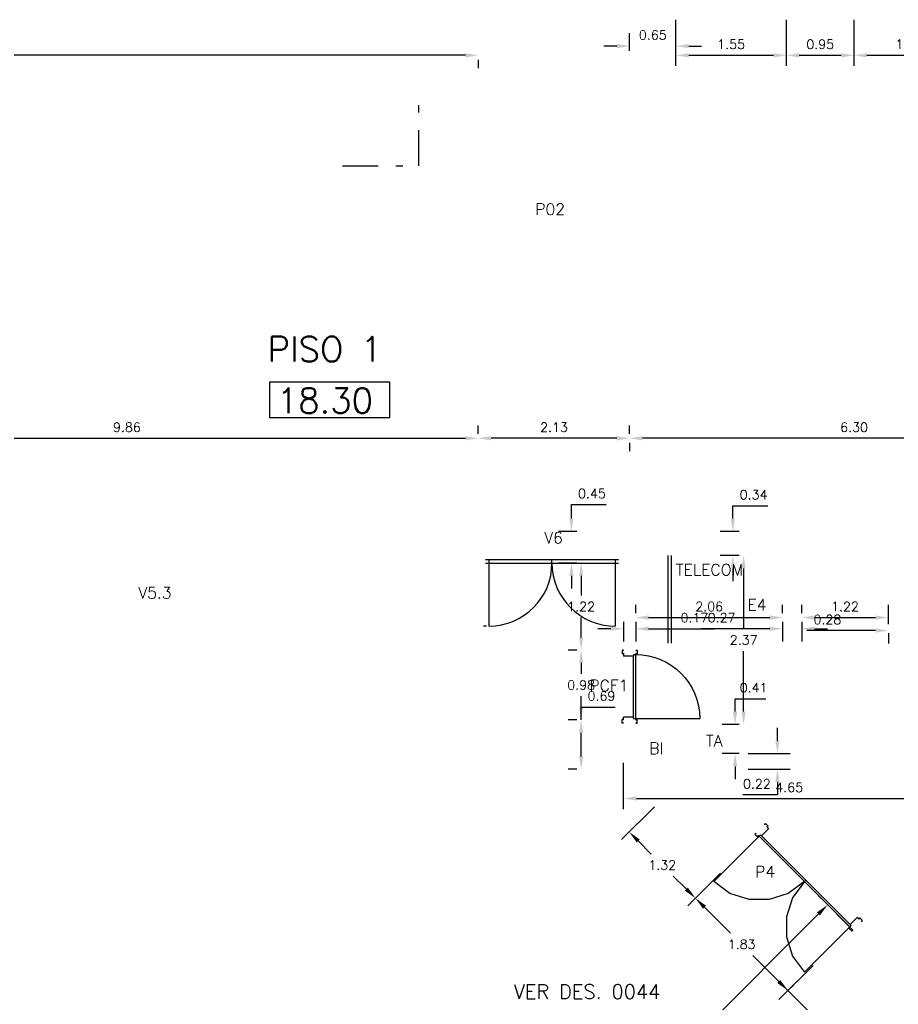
# Model space of a CAD drawing. Extents: x 19.8 to 90.6, y 5.5 to 74.
# Drawn here: x 65.27 to 77.6, y 36.95 to 50.78 of the extents above; entities that cross this region are included whole.
import ezdxf

# ---------------------------------------------------------------- set-up
doc = ezdxf.new("R2010")
doc.units = 0
doc.header["$MEASUREMENT"] = 0
for name, pattern in [('Default', [0]), ('Divide', [1.25, 0.5, -0.25, 0, -0.25, 0, -0.25]), ('Solid', [0])]:
    doc.linetypes.add(name, pattern=pattern)
doc.layers.get('DEFPOINTS').update_dxf_attribs({"linetype": 'Solid'})
for name, color, linetype in [('Dimensions (COTAS)', 212, 'Solid'), ('Dimensions for stairway', 212, 'Continuous'), ('Sections Corte', 9, 'Solid'), ('Text O', 212, 'Default'), ('VAO', 132, 'Default')]:
    doc.layers.add(name, color=color, linetype=linetype)
doc.styles.add('Roman Simplex', font='romans', dxfattribs={"height": 1.5})
doc.styles.add('Simplex', font='SIMPLEX.SHX')
doc.dimstyles.get("Standard").update_dxf_attribs({"dimtxt": 0.13, "dimasz": 0.18, "dimexe": 0.18, "dimexo": 0.0625, "dimgap": 0.09, "dimtad": 1, "dimtih": 1, "dimtoh": 1, "dimzin": 0, "dimdsep": 46, "dimtxsty": 'Simplex', "dimcen": 0.09, "dimadec": 0, "dimazin": 0, "dimtfac": 1, "dimtofl": 0, "dimtmove": 0, "dimatfit": 3, "dimfxl": 1, "dimtolj": 1, "dimtzin": 0, "dimarcsym": 0})

# ---------------------------------------------------------------- blocks, each defined once
blk = doc.blocks.new('*D75')
at = {"layer": 'DEFPOINTS', "color": 0, "transparency": 16777216}
for p in [(36.326, 50.278), (36.326, 50.278), (71.701, 50.278)]:
    blk.add_point(p, dxfattribs=at)
at = {"layer": 'Dimensions (COTAS)', "color": 0, "lineweight": -2, "transparency": 16777216}
for p, q in [((36.326, 50.216), (36.326, 50.098)), ((71.521, 50.278), (36.506, 50.278)), ((71.701, 50.216), (71.701, 50.098))]:
    blk.add_line(p, q, dxfattribs=at)
at = {"layer": 'Dimensions (COTAS)', "color": 0, "transparency": 16777216}
for points in [[(36.506, 50.308), (36.506, 50.248), (36.326, 50.278)], [(71.521, 50.308), (71.521, 50.248), (71.701, 50.278)]]:
    blk.add_solid(points, dxfattribs=at)
at = {"layer": 'Dimensions (COTAS)', "color": 0, "transparency": 16777216, "insert": (54.014, 50.433), "char_height": 0.13, "attachment_point": 5, "style": 'Simplex'}
blk.add_mtext('\\A1;35.38', dxfattribs=at)
blk = doc.blocks.new('*D231')
at = {"layer": 'DEFPOINTS', "color": 0, "transparency": 16777216}
for p in [(61.838, 44.9), (71.701, 44.9), (71.701, 44.9)]:
    blk.add_point(p, dxfattribs=at)
at = {"layer": 'Dimensions (COTAS)', "color": 0, "lineweight": -2, "transparency": 16777216}
for p, q in [((71.701, 44.962), (71.701, 45.08)), ((61.838, 44.837), (61.838, 44.72)), ((62.018, 44.9), (71.521, 44.9))]:
    blk.add_line(p, q, dxfattribs=at)
at = {"layer": 'Dimensions (COTAS)', "color": 0, "transparency": 16777216}
for points in [[(62.018, 44.93), (62.018, 44.87), (61.838, 44.9)], [(71.521, 44.93), (71.521, 44.87), (71.701, 44.9)]]:
    blk.add_solid(points, dxfattribs=at)
at = {"layer": 'Dimensions (COTAS)', "color": 0, "transparency": 16777216, "insert": (66.77, 45.055), "char_height": 0.13, "attachment_point": 5, "style": 'Simplex'}
blk.add_mtext('\\A1;9.86', dxfattribs=at)
blk = doc.blocks.new('*D260')
at = {"layer": 'DEFPOINTS', "color": 0, "transparency": 16777216}
for p in [(75.306, 40.882), (75.426, 40.882), (75.426, 40.472)]:
    blk.add_point(p, dxfattribs=at)
at = {"layer": 'Dimensions (COTAS)', "color": 0, "lineweight": -2, "transparency": 16777216}
for p, q in [((75.306, 41.062), (75.306, 41.242)), ((75.306, 41.242), (75.736, 41.242)), ((75.364, 40.882), (75.126, 40.882)), ((75.364, 40.472), (75.126, 40.472)), ((75.306, 40.292), (75.306, 40.112))]:
    blk.add_line(p, q, dxfattribs=at)
at = {"layer": 'Dimensions (COTAS)', "color": 0, "transparency": 16777216}
for points in [[(75.276, 41.062), (75.336, 41.062), (75.306, 40.882)], [(75.276, 40.292), (75.336, 40.292), (75.306, 40.472)]]:
    blk.add_solid(points, dxfattribs=at)
at = {"layer": 'Dimensions (COTAS)', "color": 0, "transparency": 16777216, "insert": (75.566, 41.397), "char_height": 0.13, "attachment_point": 5, "style": 'Simplex'}
blk.add_mtext('\\A1;0.41', dxfattribs=at)
blk = doc.blocks.new('*D261')
at = {"layer": 'DEFPOINTS', "color": 0, "transparency": 16777216}
for p in [(75.426, 43.252), (75.426, 43.252), (75.426, 40.882)]:
    blk.add_point(p, dxfattribs=at)
at = {"layer": 'Dimensions (COTAS)', "color": 0, "lineweight": -2, "transparency": 16777216}
for p, q in [((75.364, 43.252), (75.246, 43.252)), ((75.426, 43.072), (75.426, 42.222)), ((75.426, 41.062), (75.426, 41.912)), ((75.364, 40.882), (75.246, 40.882))]:
    blk.add_line(p, q, dxfattribs=at)
at = {"layer": 'Dimensions (COTAS)', "color": 0, "transparency": 16777216}
for points in [[(75.396, 43.072), (75.456, 43.072), (75.426, 43.252)], [(75.396, 41.062), (75.456, 41.062), (75.426, 40.882)]]:
    blk.add_solid(points, dxfattribs=at)
at = {"layer": 'Dimensions (COTAS)', "color": 0, "transparency": 16777216, "insert": (75.426, 42.067), "char_height": 0.13, "attachment_point": 5, "style": 'Simplex'}
blk.add_mtext('\\A1;2.37', dxfattribs=at)
blk = doc.blocks.new('*D262')
at = {"layer": 'DEFPOINTS', "color": 0, "transparency": 16777216}
for p in [(73.145, 41.924), (73.145, 41.924), (73.145, 40.945)]:
    blk.add_point(p, dxfattribs=at)
at = {"layer": 'Dimensions (COTAS)', "color": 0, "lineweight": -2, "transparency": 16777216}
for p, q in [((73.083, 41.924), (72.965, 41.924)), ((73.145, 41.744), (73.145, 41.59)), ((73.145, 41.125), (73.145, 41.28)), ((73.083, 40.945), (72.965, 40.945))]:
    blk.add_line(p, q, dxfattribs=at)
at = {"layer": 'Dimensions (COTAS)', "color": 0, "transparency": 16777216}
for points in [[(73.115, 41.744), (73.175, 41.744), (73.145, 41.924)], [(73.115, 41.125), (73.175, 41.125), (73.145, 40.945)]]:
    blk.add_solid(points, dxfattribs=at)
at = {"layer": 'Dimensions (COTAS)', "color": 0, "transparency": 16777216, "insert": (73.145, 41.435), "char_height": 0.13, "attachment_point": 5, "style": 'Simplex'}
blk.add_mtext('\\A1;0.98', dxfattribs=at)
blk = doc.blocks.new('P90-17')
at = {"color": 0}
for p, q in [((0, 0), (0, 0.9)), ((-0.062, 0.005), (-0.062, 0.02)), ((-0.062, 0.02), (-0.012, 0.02)), ((-0.062, 0.005), (-0.057, 0.005)), ((-0.057, 0), (-0.057, 0.005)), ((-0.017, 0), (-0.017, 0.005)), ((-0.017, 0.005), (-0.012, 0.005)), ((-0.017, 0), (0, 0)), ((-0.012, 0.005), (-0.012, 0.02)), ((0, 0), (0.9, 0)), ((0, -0.03), (0, 0)), ((0.962, 0.02), (0.912, 0.02)), ((0.912, 0.005), (0.912, 0.02)), ((0.917, 0.005), (0.912, 0.005)), ((0.917, 0), (0.917, 0.005)), ((0.962, 0.005), (0.957, 0.005)), ((0.957, 0), (0.957, 0.005)), ((0.962, 0.005), (0.962, 0.02)), ((0, -0.03), (0.02, -0.03)), ((0.02, -0.03), (0.88, -0.03)), ((0.02, -0.03), (0.02, -0.17)), ((0.9, -0.03), (0.88, -0.03)), ((0.88, -0.03), (0.88, -0.17)), ((0.917, 0), (0.9, 0)), ((0.9, -0.03), (0.9, 0)), ((-0.062, -0.175), (-0.062, -0.19)), ((-0.062, -0.175), (-0.057, -0.175)), ((-0.062, -0.19), (-0.012, -0.19)), ((-0.057, -0.17), (-0.057, -0.175)), ((-0.017, -0.17), (-0.017, -0.175)), ((-0.017, -0.17), (0.02, -0.17)), ((-0.017, -0.175), (-0.012, -0.175)), ((-0.012, -0.175), (-0.012, -0.19)), ((0.917, -0.17), (0.88, -0.17)), ((0.917, -0.175), (0.912, -0.175)), ((0.912, -0.175), (0.912, -0.19)), ((0.962, -0.19), (0.912, -0.19)), ((0.917, -0.17), (0.917, -0.175)), ((0.957, -0.17), (0.957, -0.175)), ((0.962, -0.175), (0.957, -0.175)), ((0.962, -0.175), (0.962, -0.19))]:
    blk.add_line(p, q, dxfattribs=at)
blk.add_arc((0, 0), 0.9, 360, 90, dxfattribs=at)
blk = doc.blocks.new('*D264')
at = {"layer": 'DEFPOINTS', "color": 0, "transparency": 16777216}
for p in [(73.741, 39.841), (78.391, 39.841), (78.391, 39.841)]:
    blk.add_point(p, dxfattribs=at)
at = {"layer": 'Dimensions (COTAS)', "color": 0, "lineweight": -2, "transparency": 16777216}
for p, q in [((73.741, 39.903), (73.741, 40.021)), ((78.391, 39.903), (78.391, 40.021)), ((73.921, 39.841), (78.211, 39.841))]:
    blk.add_line(p, q, dxfattribs=at)
at = {"layer": 'Dimensions (COTAS)', "color": 0, "transparency": 16777216}
for points in [[(73.921, 39.871), (73.921, 39.811), (73.741, 39.841)], [(78.211, 39.871), (78.211, 39.811), (78.391, 39.841)]]:
    blk.add_solid(points, dxfattribs=at)
at = {"layer": 'Dimensions (COTAS)', "color": 0, "transparency": 16777216, "insert": (76.066, 39.996), "char_height": 0.13, "attachment_point": 5, "style": 'Simplex'}
blk.add_mtext('\\A1;4.65', dxfattribs=at)
blk = doc.blocks.new('*D272')
at = {"layer": 'DEFPOINTS', "color": 0, "transparency": 16777216}
for p in [(74.75, 38.441), (76.046, 37.144), (76.046, 37.144)]:
    blk.add_point(p, dxfattribs=at)
at = {"layer": 'Dimensions (COTAS)', "color": 0, "lineweight": -2, "transparency": 16777216}
for p, q in [((74.794, 38.485), (74.877, 38.568)), ((74.877, 38.314), (75.243, 37.948)), ((75.919, 37.272), (75.553, 37.638)), ((76.091, 37.188), (76.174, 37.272))]:
    blk.add_line(p, q, dxfattribs=at)
at = {"layer": 'Dimensions (COTAS)', "color": 0, "transparency": 16777216}
for points in [[(74.898, 38.335), (74.856, 38.292), (74.75, 38.441)], [(75.94, 37.293), (75.898, 37.25), (76.046, 37.144)]]:
    blk.add_solid(points, dxfattribs=at)
at = {"layer": 'Dimensions (COTAS)', "color": 0, "transparency": 16777216, "insert": (75.398, 37.793), "char_height": 0.13, "attachment_point": 5, "style": 'Simplex'}
blk.add_mtext('\\A1;1.83', dxfattribs=at)
blk = doc.blocks.new('PD90-17')
at = {"color": 0}
for p, q in [((0, 0), (0, 0.9)), ((1.8, 0), (1.8, 0.9)), ((-0.062, 0.005), (-0.062, 0.02)), ((-0.062, 0.02), (-0.012, 0.02)), ((-0.062, 0.005), (-0.057, 0.005)), ((-0.057, 0), (-0.057, 0.005)), ((-0.017, 0), (-0.017, 0.005)), ((-0.017, 0.005), (-0.012, 0.005)), ((-0.017, 0), (0, 0)), ((-0.012, 0.005), (-0.012, 0.02)), ((0, -0.03), (0, 0)), ((0, 0), (0.9, 0)), ((1.8, 0), (0.9, 0)), ((1.8, -0.03), (1.8, 0)), ((1.817, 0), (1.8, 0)), ((1.862, 0.02), (1.812, 0.02)), ((1.812, 0.005), (1.812, 0.02)), ((1.817, 0.005), (1.812, 0.005)), ((1.817, 0), (1.817, 0.005)), ((1.862, 0.005), (1.857, 0.005)), ((1.857, 0), (1.857, 0.005)), ((1.862, 0.005), (1.862, 0.02)), ((0, -0.03), (0.02, -0.03)), ((0.02, -0.03), (0.02, -0.17)), ((0.9, -0.03), (0.02, -0.03)), ((0.9, 0), (0.9, -0.03)), ((0.9, 0), (0.9, -0.03)), ((0.9, -0.03), (1.78, -0.03)), ((1.78, -0.03), (1.78, -0.17)), ((1.8, -0.03), (1.78, -0.03)), ((-0.062, -0.175), (-0.062, -0.19)), ((-0.062, -0.175), (-0.057, -0.175)), ((-0.062, -0.19), (-0.012, -0.19)), ((-0.057, -0.17), (-0.057, -0.175)), ((-0.017, -0.17), (-0.017, -0.175)), ((-0.017, -0.17), (0.02, -0.17)), ((-0.017, -0.175), (-0.012, -0.175)), ((-0.012, -0.175), (-0.012, -0.19)), ((1.817, -0.17), (1.78, -0.17)), ((1.817, -0.175), (1.812, -0.175)), ((1.812, -0.175), (1.812, -0.19)), ((1.862, -0.19), (1.812, -0.19)), ((1.817, -0.17), (1.817, -0.175)), ((1.857, -0.17), (1.857, -0.175)), ((1.862, -0.175), (1.857, -0.175)), ((1.862, -0.175), (1.862, -0.19))]:
    blk.add_line(p, q, dxfattribs=at)
at = {"color": 0, "linetype": 'Default'}
for points in [[(0.9, 0, 0), (0.856, 0.278, 0), (0.728, 0.529, 0), (0.529, 0.728, 0), (0.278, 0.856, 0), (0, 0.9, 0)], [(0.9, 0, 0), (0.944, 0.278, 0), (1.072, 0.529, 0), (1.271, 0.728, 0), (1.522, 0.856, 0), (1.8, 0.9, 0)]]:
    blk.add_polyline3d(points, dxfattribs=at)
blk = doc.blocks.new('*D273')
at = {"layer": 'DEFPOINTS', "color": 0, "transparency": 16777216}
for p in [(76.604, 38.347), (76.604, 38.347), (72.326, 34.069)]:
    blk.add_point(p, dxfattribs=at)
at = {"layer": 'Dimensions (COTAS)', "color": 0, "lineweight": -2, "transparency": 16777216}
for p, q in [((76.56, 38.392), (76.477, 38.475)), ((76.477, 38.22), (74.62, 36.363)), ((72.453, 34.197), (74.31, 36.053)), ((72.282, 34.114), (72.199, 34.197))]:
    blk.add_line(p, q, dxfattribs=at)
at = {"layer": 'Dimensions (COTAS)', "color": 0, "transparency": 16777216}
for points in [[(76.455, 38.241), (76.498, 38.199), (76.604, 38.347)], [(72.432, 34.218), (72.474, 34.176), (72.326, 34.069)]]:
    blk.add_solid(points, dxfattribs=at)
at = {"layer": 'Dimensions (COTAS)', "color": 0, "transparency": 16777216, "insert": (74.465, 36.208), "char_height": 0.13, "attachment_point": 5, "style": 'Simplex'}
blk.add_mtext('\\A1;6.05', dxfattribs=at)
blk = doc.blocks.new('L')
at = {"color": 0}
blk.add_line((0, 0.15), (0, -0.5), dxfattribs=at)
blk = doc.blocks.new('*D274')
at = {"layer": 'DEFPOINTS', "color": 0, "transparency": 16777216}
for p in [(76.046, 37.144), (76.735, 36.456), (76.735, 36.456)]:
    blk.add_point(p, dxfattribs=at)
at = {"layer": 'Dimensions (COTAS)', "color": 0, "lineweight": -2, "transparency": 16777216}
for p, q in [((75.919, 37.272), (75.792, 37.399)), ((76.002, 37.1), (75.919, 37.017)), ((76.779, 36.5), (76.862, 36.583)), ((76.862, 36.329), (76.989, 36.201))]:
    blk.add_line(p, q, dxfattribs=at)
at = {"layer": 'Dimensions (COTAS)', "color": 0, "transparency": 16777216}
for points in [[(75.94, 37.293), (75.898, 37.25), (76.046, 37.144)], [(76.883, 36.35), (76.841, 36.307), (76.735, 36.456)]]:
    blk.add_solid(points, dxfattribs=at)
at = {"layer": 'Dimensions (COTAS)', "color": 0, "transparency": 16777216, "insert": (76.391, 36.8), "char_height": 0.13, "attachment_point": 5, "style": 'Simplex'}
blk.add_mtext('\\A1;0.97', dxfattribs=at)
blk = doc.blocks.new('*D275')
at = {"layer": 'DEFPOINTS', "color": 0, "transparency": 16777216}
for p in [(73.819, 39.372), (74.75, 38.441), (74.75, 38.441)]:
    blk.add_point(p, dxfattribs=at)
at = {"layer": 'Dimensions (COTAS)', "color": 0, "lineweight": -2, "transparency": 16777216}
for p, q in [((73.863, 39.416), (73.946, 39.499)), ((73.946, 39.244), (74.129, 39.061)), ((74.622, 38.568), (74.439, 38.751)), ((74.794, 38.485), (74.877, 38.568))]:
    blk.add_line(p, q, dxfattribs=at)
at = {"layer": 'Dimensions (COTAS)', "color": 0, "transparency": 16777216}
for points in [[(73.967, 39.266), (73.925, 39.223), (73.819, 39.372)], [(74.644, 38.589), (74.601, 38.547), (74.75, 38.441)]]:
    blk.add_solid(points, dxfattribs=at)
at = {"layer": 'Dimensions (COTAS)', "color": 0, "transparency": 16777216, "insert": (74.284, 38.906), "char_height": 0.13, "attachment_point": 5, "style": 'Simplex'}
blk.add_mtext('\\A1;1.32', dxfattribs=at)
blk = doc.blocks.new('*D276')
at = {"layer": 'DEFPOINTS', "color": 0, "transparency": 16777216}
for p in [(73.145, 40.945), (73.145, 40.945), (73.145, 40.252)]:
    blk.add_point(p, dxfattribs=at)
at = {"layer": 'Dimensions (COTAS)', "color": 0, "lineweight": -2, "transparency": 16777216}
for p, q in [((73.145, 40.945), (73.145, 41.125)), ((73.145, 41.125), (73.625, 41.125)), ((73.083, 40.945), (72.965, 40.945)), ((73.145, 40.432), (73.145, 40.765)), ((73.083, 40.252), (72.965, 40.252))]:
    blk.add_line(p, q, dxfattribs=at)
at = {"layer": 'Dimensions (COTAS)', "color": 0, "transparency": 16777216}
for points in [[(73.115, 40.765), (73.175, 40.765), (73.145, 40.945)], [(73.115, 40.432), (73.175, 40.432), (73.145, 40.252)]]:
    blk.add_solid(points, dxfattribs=at)
at = {"layer": 'Dimensions (COTAS)', "color": 0, "transparency": 16777216, "insert": (73.43, 41.28), "char_height": 0.13, "attachment_point": 5, "style": 'Simplex'}
blk.add_mtext('\\A1;0.69', dxfattribs=at)
blk = doc.blocks.new('*D277')
at = {"layer": 'DEFPOINTS', "color": 0, "transparency": 16777216}
for p in [(75.426, 40.472), (75.901, 40.472), (75.426, 40.252)]:
    blk.add_point(p, dxfattribs=at)
at = {"layer": 'Dimensions (COTAS)', "color": 0, "lineweight": -2, "transparency": 16777216}
for p, q in [((75.901, 40.652), (75.901, 40.832)), ((75.489, 40.472), (76.081, 40.472)), ((75.489, 40.252), (76.081, 40.252)), ((75.901, 40.072), (75.901, 39.892)), ((75.901, 39.892), (75.414, 39.892))]:
    blk.add_line(p, q, dxfattribs=at)
at = {"layer": 'Dimensions (COTAS)', "color": 0, "transparency": 16777216}
for points in [[(75.871, 40.652), (75.931, 40.652), (75.901, 40.472)], [(75.871, 40.072), (75.931, 40.072), (75.901, 40.252)]]:
    blk.add_solid(points, dxfattribs=at)
at = {"layer": 'Dimensions (COTAS)', "color": 0, "transparency": 16777216, "insert": (75.613, 40.047), "char_height": 0.13, "attachment_point": 5, "style": 'Simplex'}
blk.add_mtext('\\A1;0.22', dxfattribs=at)
blk = doc.blocks.new('*D292')
at = {"layer": 'DEFPOINTS', "color": 0, "transparency": 16777216}
for p in [(76.976, 50.278), (78.526, 50.278), (78.526, 50.278)]:
    blk.add_point(p, dxfattribs=at)
at = {"layer": 'Dimensions (COTAS)', "color": 0, "lineweight": -2, "transparency": 16777216}
for p, q in [((76.976, 50.341), (76.976, 50.458)), ((78.526, 50.341), (78.526, 50.458)), ((77.156, 50.278), (78.346, 50.278))]:
    blk.add_line(p, q, dxfattribs=at)
at = {"layer": 'Dimensions (COTAS)', "color": 0, "transparency": 16777216}
for points in [[(77.156, 50.308), (77.156, 50.248), (76.976, 50.278)], [(78.346, 50.308), (78.346, 50.248), (78.526, 50.278)]]:
    blk.add_solid(points, dxfattribs=at)
at = {"layer": 'Dimensions (COTAS)', "color": 0, "transparency": 16777216, "insert": (77.751, 50.433), "char_height": 0.13, "attachment_point": 5, "style": 'Simplex'}
blk.add_mtext('\\A1;1.55', dxfattribs=at)
blk = doc.blocks.new('*D295')
at = {"layer": 'DEFPOINTS', "color": 0, "transparency": 16777216}
for p in [(77.737, 42.382), (77.457, 42.225), (77.737, 42.199)]:
    blk.add_point(p, dxfattribs=at)
at = {"layer": 'Dimensions for stairway', "color": 0, "lineweight": -2, "transparency": 16777216}
for p, q in [((77.737, 42.32), (77.737, 42.019)), ((77.277, 42.199), (76.314, 42.199)), ((77.917, 42.199), (78.097, 42.199)), ((77.457, 42.163), (77.457, 42.019))]:
    blk.add_line(p, q, dxfattribs=at)
at = {"layer": 'Dimensions for stairway', "color": 0, "transparency": 16777216}
for points in [[(77.277, 42.229), (77.277, 42.169), (77.457, 42.199)], [(77.917, 42.229), (77.917, 42.169), (77.737, 42.199)]]:
    blk.add_solid(points, dxfattribs=at)
at = {"layer": 'Dimensions for stairway', "color": 0, "transparency": 16777216, "insert": (76.602, 42.354), "char_height": 0.13, "attachment_point": 5, "style": 'Simplex'}
blk.add_mtext('\\A1;0.28', dxfattribs=at)
blk = doc.blocks.new('*D296')
at = {"layer": 'DEFPOINTS', "color": 0, "transparency": 16777216}
for p in [(76.242, 42.382), (77.457, 42.382), (77.457, 42.225)]:
    blk.add_point(p, dxfattribs=at)
at = {"layer": 'Dimensions for stairway', "color": 0, "lineweight": -2, "transparency": 16777216}
for p, q in [((76.242, 42.445), (76.242, 42.562)), ((77.457, 42.288), (77.457, 42.562)), ((76.422, 42.382), (77.277, 42.382))]:
    blk.add_line(p, q, dxfattribs=at)
at = {"layer": 'Dimensions for stairway', "color": 0, "transparency": 16777216}
for points in [[(76.422, 42.412), (76.422, 42.352), (76.242, 42.382)], [(77.277, 42.412), (77.277, 42.352), (77.457, 42.382)]]:
    blk.add_solid(points, dxfattribs=at)
at = {"layer": 'Dimensions for stairway', "color": 0, "transparency": 16777216, "insert": (76.849, 42.537), "char_height": 0.13, "attachment_point": 5, "style": 'Simplex'}
blk.add_mtext('\\A1;1.22', dxfattribs=at)
blk = doc.blocks.new('*D297')
at = {"layer": 'DEFPOINTS', "color": 0, "transparency": 16777216}
for p in [(73.826, 44.9), (73.826, 44.9), (80.126, 44.9)]:
    blk.add_point(p, dxfattribs=at)
at = {"layer": 'Dimensions (COTAS)', "color": 0, "lineweight": -2, "transparency": 16777216}
for p, q in [((73.826, 44.962), (73.826, 45.08)), ((80.126, 44.962), (80.126, 45.08)), ((79.946, 44.9), (74.006, 44.9))]:
    blk.add_line(p, q, dxfattribs=at)
at = {"layer": 'Dimensions (COTAS)', "color": 0, "transparency": 16777216}
for points in [[(74.006, 44.93), (74.006, 44.87), (73.826, 44.9)], [(79.946, 44.93), (79.946, 44.87), (80.126, 44.9)]]:
    blk.add_solid(points, dxfattribs=at)
at = {"layer": 'Dimensions (COTAS)', "color": 0, "transparency": 16777216, "insert": (76.976, 45.055), "char_height": 0.13, "attachment_point": 5, "style": 'Simplex'}
blk.add_mtext('\\A1;6.30', dxfattribs=at)
blk = doc.blocks.new('*D298')
at = {"layer": 'DEFPOINTS', "color": 0, "transparency": 16777216}
for p in [(71.701, 44.9), (71.701, 44.9), (73.826, 44.9)]:
    blk.add_point(p, dxfattribs=at)
at = {"layer": 'Dimensions (COTAS)', "color": 0, "lineweight": -2, "transparency": 16777216}
for p, q in [((71.701, 44.962), (71.701, 45.08)), ((73.646, 44.9), (71.881, 44.9)), ((73.826, 44.837), (73.826, 44.72))]:
    blk.add_line(p, q, dxfattribs=at)
at = {"layer": 'Dimensions (COTAS)', "color": 0, "transparency": 16777216}
for points in [[(71.881, 44.93), (71.881, 44.87), (71.701, 44.9)], [(73.646, 44.93), (73.646, 44.87), (73.826, 44.9)]]:
    blk.add_solid(points, dxfattribs=at)
at = {"layer": 'Dimensions (COTAS)', "color": 0, "transparency": 16777216, "insert": (72.764, 45.055), "char_height": 0.13, "attachment_point": 5, "style": 'Simplex'}
blk.add_mtext('\\A1;2.13', dxfattribs=at)
blk = doc.blocks.new('*D299')
at = {"layer": 'DEFPOINTS', "color": 0, "transparency": 16777216}
for p in [(73.911, 42.382), (75.972, 42.382), (75.972, 42.382)]:
    blk.add_point(p, dxfattribs=at)
at = {"layer": 'Dimensions (COTAS)', "color": 0, "lineweight": -2, "transparency": 16777216}
for p, q in [((73.911, 42.445), (73.911, 42.562)), ((75.972, 42.445), (75.972, 42.562)), ((74.091, 42.382), (75.792, 42.382))]:
    blk.add_line(p, q, dxfattribs=at)
at = {"layer": 'Dimensions (COTAS)', "color": 0, "transparency": 16777216}
for points in [[(74.091, 42.412), (74.091, 42.352), (73.911, 42.382)], [(75.792, 42.412), (75.792, 42.352), (75.972, 42.382)]]:
    blk.add_solid(points, dxfattribs=at)
at = {"layer": 'Dimensions (COTAS)', "color": 0, "transparency": 16777216, "insert": (74.942, 42.537), "char_height": 0.13, "attachment_point": 5, "style": 'Simplex'}
blk.add_mtext('\\A1;2.06', dxfattribs=at)
blk = doc.blocks.new('*D300')
at = {"layer": 'DEFPOINTS', "color": 0, "transparency": 16777216}
for p in [(73.009, 43.592), (73.145, 43.592), (73.145, 43.148)]:
    blk.add_point(p, dxfattribs=at)
at = {"layer": 'Dimensions (COTAS)', "color": 0, "lineweight": -2, "transparency": 16777216}
for p, q in [((73.009, 43.772), (73.009, 43.969)), ((73.009, 43.969), (73.495, 43.969)), ((73.083, 43.592), (72.829, 43.592)), ((73.083, 43.148), (72.829, 43.148)), ((73.009, 42.968), (73.009, 42.788))]:
    blk.add_line(p, q, dxfattribs=at)
at = {"layer": 'Dimensions (COTAS)', "color": 0, "transparency": 16777216}
for points in [[(72.979, 43.772), (73.039, 43.772), (73.009, 43.592)], [(72.979, 42.968), (73.039, 42.968), (73.009, 43.148)]]:
    blk.add_solid(points, dxfattribs=at)
at = {"layer": 'Dimensions (COTAS)', "color": 0, "transparency": 16777216, "insert": (73.297, 44.124), "char_height": 0.13, "attachment_point": 5, "style": 'Simplex'}
blk.add_mtext('\\A1;0.45', dxfattribs=at)
blk = doc.blocks.new('*D301')
at = {"layer": 'DEFPOINTS', "color": 0, "transparency": 16777216}
for p in [(73.145, 43.148), (73.145, 43.148), (73.145, 41.924)]:
    blk.add_point(p, dxfattribs=at)
at = {"layer": 'Dimensions (COTAS)', "color": 0, "lineweight": -2, "transparency": 16777216}
for p, q in [((73.083, 43.148), (72.965, 43.148)), ((73.145, 42.968), (73.145, 42.691)), ((73.145, 42.104), (73.145, 42.381)), ((73.083, 41.924), (72.965, 41.924))]:
    blk.add_line(p, q, dxfattribs=at)
at = {"layer": 'Dimensions (COTAS)', "color": 0, "transparency": 16777216}
for points in [[(73.115, 42.968), (73.175, 42.968), (73.145, 43.148)], [(73.115, 42.104), (73.175, 42.104), (73.145, 41.924)]]:
    blk.add_solid(points, dxfattribs=at)
at = {"layer": 'Dimensions (COTAS)', "color": 0, "transparency": 16777216, "insert": (73.145, 42.536), "char_height": 0.13, "attachment_point": 5, "style": 'Simplex'}
blk.add_mtext('\\A1;1.22', dxfattribs=at)
blk = doc.blocks.new('*D302')
at = {"layer": 'DEFPOINTS', "color": 0, "transparency": 16777216}
for p in [(73.741, 42.382), (73.911, 42.382), (73.911, 42.225)]:
    blk.add_point(p, dxfattribs=at)
at = {"layer": 'Dimensions (COTAS)', "color": 0, "lineweight": -2, "transparency": 16777216}
for p, q in [((73.741, 42.32), (73.741, 42.045)), ((73.911, 42.32), (73.911, 42.045)), ((73.561, 42.225), (73.381, 42.225)), ((74.091, 42.225), (75.012, 42.225))]:
    blk.add_line(p, q, dxfattribs=at)
at = {"layer": 'Dimensions (COTAS)', "color": 0, "transparency": 16777216}
for points in [[(73.561, 42.255), (73.561, 42.195), (73.741, 42.225)], [(74.091, 42.255), (74.091, 42.195), (73.911, 42.225)]]:
    blk.add_solid(points, dxfattribs=at)
at = {"layer": 'Dimensions (COTAS)', "color": 0, "transparency": 16777216, "insert": (74.736, 42.38), "char_height": 0.13, "attachment_point": 5, "style": 'Simplex'}
blk.add_mtext('\\A1;0.17', dxfattribs=at)
blk = doc.blocks.new('*D303')
at = {"layer": 'DEFPOINTS', "color": 0, "transparency": 16777216}
for p in [(75.972, 42.382), (76.242, 42.382), (76.242, 42.225)]:
    blk.add_point(p, dxfattribs=at)
at = {"layer": 'Dimensions for stairway', "color": 0, "lineweight": -2, "transparency": 16777216}
for p, q in [((75.972, 42.32), (75.972, 42.045)), ((76.242, 42.32), (76.242, 42.045)), ((75.792, 42.225), (74.829, 42.225)), ((76.422, 42.225), (76.602, 42.225))]:
    blk.add_line(p, q, dxfattribs=at)
at = {"layer": 'Dimensions for stairway', "color": 0, "transparency": 16777216}
for points in [[(75.792, 42.255), (75.792, 42.195), (75.972, 42.225)], [(76.422, 42.255), (76.422, 42.195), (76.242, 42.225)]]:
    blk.add_solid(points, dxfattribs=at)
at = {"layer": 'Dimensions for stairway', "color": 0, "transparency": 16777216, "insert": (75.117, 42.38), "char_height": 0.13, "attachment_point": 5, "style": 'Simplex'}
blk.add_mtext('\\A1;0.27', dxfattribs=at)
blk = doc.blocks.new('*D304')
at = {"layer": 'DEFPOINTS', "color": 0, "transparency": 16777216}
for p in [(75.275, 43.592), (75.426, 43.592), (75.426, 43.252)]:
    blk.add_point(p, dxfattribs=at)
at = {"layer": 'Dimensions (COTAS)', "color": 0, "lineweight": -2, "transparency": 16777216}
for p, q in [((75.275, 43.772), (75.275, 43.952)), ((75.275, 43.952), (75.767, 43.952)), ((75.364, 43.592), (75.095, 43.592)), ((75.364, 43.252), (75.095, 43.252)), ((75.275, 43.072), (75.275, 42.892))]:
    blk.add_line(p, q, dxfattribs=at)
at = {"layer": 'Dimensions (COTAS)', "color": 0, "transparency": 16777216}
for points in [[(75.245, 43.772), (75.305, 43.772), (75.275, 43.592)], [(75.245, 43.072), (75.305, 43.072), (75.275, 43.252)]]:
    blk.add_solid(points, dxfattribs=at)
at = {"layer": 'Dimensions (COTAS)', "color": 0, "transparency": 16777216, "insert": (75.566, 44.107), "char_height": 0.13, "attachment_point": 5, "style": 'Simplex'}
blk.add_mtext('\\A1;0.34', dxfattribs=at)
blk = doc.blocks.new('*D307')
at = {"layer": 'DEFPOINTS', "color": 0, "transparency": 16777216}
for p in [(74.476, 50.278), (76.026, 50.278), (76.026, 50.278)]:
    blk.add_point(p, dxfattribs=at)
at = {"layer": 'Dimensions (COTAS)', "color": 0, "lineweight": -2, "transparency": 16777216}
for p, q in [((74.476, 50.341), (74.476, 50.458)), ((76.026, 50.341), (76.026, 50.458)), ((74.656, 50.278), (75.846, 50.278))]:
    blk.add_line(p, q, dxfattribs=at)
at = {"layer": 'Dimensions (COTAS)', "color": 0, "transparency": 16777216}
for points in [[(74.656, 50.308), (74.656, 50.248), (74.476, 50.278)], [(75.846, 50.308), (75.846, 50.248), (76.026, 50.278)]]:
    blk.add_solid(points, dxfattribs=at)
at = {"layer": 'Dimensions (COTAS)', "color": 0, "transparency": 16777216, "insert": (75.251, 50.433), "char_height": 0.13, "attachment_point": 5, "style": 'Simplex'}
blk.add_mtext('\\A1;1.55', dxfattribs=at)
blk = doc.blocks.new('*D308')
at = {"layer": 'DEFPOINTS', "color": 0, "transparency": 16777216}
for p in [(74.476, 50.408), (73.826, 50.278), (74.476, 50.278)]:
    blk.add_point(p, dxfattribs=at)
at = {"layer": 'Dimensions (COTAS)', "color": 0, "lineweight": -2, "transparency": 16777216}
for p, q in [((73.826, 50.341), (73.826, 50.588)), ((74.476, 50.341), (74.476, 50.588)), ((73.646, 50.408), (73.466, 50.408)), ((74.656, 50.408), (74.836, 50.408))]:
    blk.add_line(p, q, dxfattribs=at)
at = {"layer": 'Dimensions (COTAS)', "color": 0, "transparency": 16777216}
for points in [[(73.646, 50.438), (73.646, 50.378), (73.826, 50.408)], [(74.656, 50.438), (74.656, 50.378), (74.476, 50.408)]]:
    blk.add_solid(points, dxfattribs=at)
at = {"layer": 'Dimensions (COTAS)', "color": 0, "transparency": 16777216, "insert": (74.151, 50.563), "char_height": 0.13, "attachment_point": 5, "style": 'Simplex'}
blk.add_mtext('\\A1;0.65', dxfattribs=at)
blk = doc.blocks.new('*D309')
at = {"layer": 'DEFPOINTS', "color": 0, "transparency": 16777216}
for p in [(76.026, 50.278), (76.976, 50.278), (76.976, 50.278)]:
    blk.add_point(p, dxfattribs=at)
at = {"layer": 'Dimensions (COTAS)', "color": 0, "lineweight": -2, "transparency": 16777216}
for p, q in [((76.026, 50.341), (76.026, 50.458)), ((76.976, 50.341), (76.976, 50.458)), ((76.206, 50.278), (76.796, 50.278))]:
    blk.add_line(p, q, dxfattribs=at)
at = {"layer": 'Dimensions (COTAS)', "color": 0, "transparency": 16777216}
for points in [[(76.206, 50.308), (76.206, 50.248), (76.026, 50.278)], [(76.796, 50.308), (76.796, 50.248), (76.976, 50.278)]]:
    blk.add_solid(points, dxfattribs=at)
at = {"layer": 'Dimensions (COTAS)', "color": 0, "transparency": 16777216, "insert": (76.501, 50.433), "char_height": 0.13, "attachment_point": 5, "style": 'Simplex'}
blk.add_mtext('\\A1;0.95', dxfattribs=at)

msp = doc.modelspace()

# ---------------------------------------------------------------- linework, layer by layer
at = {"layer": 'Dimensions (COTAS)'}
msp.add_line((74.75, 38.441), (74.75, 38.441), dxfattribs=at)
msp.add_line((74.75, 38.441), (74.75, 38.441), dxfattribs=at)
at = {"layer": 'Sections Corte', "linetype": 'Divide'}
for p, q in [((70.867, 48.727), (70.867, 49.685)), ((69.794, 48.727), (70.867, 48.727))]:
    msp.add_line(p, q, dxfattribs=at)
at = {"layer": 'Text O'}
for p, q in [((70.459, 45.687), (68.773, 45.687)), ((68.773, 45.687), (68.773, 45.187)), ((70.459, 45.187), (70.459, 45.687)), ((70.459, 45.187), (68.773, 45.187))]:
    msp.add_line(p, q, dxfattribs=at)
at = {"layer": 'VAO'}
for p, q in [((71.801, 43.197), (73.671, 43.197)), ((71.801, 43.147), (73.671, 43.148)), ((71.851, 43.197), (71.851, 43.147)), ((71.851, 43.148), (71.851, 42.263)), ((72.736, 43.148), (72.736, 43.197)), ((73.621, 43.197), (73.621, 43.147)), ((73.621, 43.148), (73.621, 42.263)), ((74.361, 43.252), (74.361, 42.024)), ((74.411, 43.252), (74.411, 42.024)), ((71.816, 42.263), (71.776, 42.262))]:
    msp.add_line(p, q, dxfattribs=at)
for centre, start, end in [((71.851, 43.148), 270, 359.9977), ((73.621, 43.148), 180.0023, 270)]:
    msp.add_arc(centre, 0.885, start, end, dxfattribs=at)

# ---------------------------------------------------------------- block references
at = {"layer": 'Dimensions (COTAS)'}
for p, rotation in [((74.476, 50.278), 180.0000000000034), ((76.026, 50.278), 180.0000000000034), ((76.976, 50.278), 180.0000000000034), ((73.741, 39.841), 179.9999999999999), ((73.819, 39.372), 134.9997590005989), ((74.75, 38.441), 134.999759000598), ((76.604, 38.347), 45.00000000000328), ((76.046, 37.144), 134.9997590005986), ((76.046, 37.144), 44.999759000599)]:
    msp.add_blockref('L', p, dxfattribs=dict(at, rotation=rotation))
at = {"layer": 'VAO', "xscale": -1, "rotation": 270}
msp.add_blockref('P90-17', (73.911, 40.962), dxfattribs=at)
at = {"layer": 'VAO', "rotation": 134.9999391185874}
msp.add_blockref('PD90-17', (76.915, 38.037), dxfattribs=at)

# ---------------------------------------------------------------- texts
at = {"layer": 'Text O', "style": 'Simplex'}
for s, p in [('P02', (72.501, 48.037)), ('V6', (72.628, 43.422)), ('TELECOM', (74.474, 42.973)), ('V5.3', (66.931, 42.649)), ('E4', (75.479, 42.481)), ('PCF1', (73.261, 41.347)), ('TA', (74.897, 40.572)), ('BI', (74.101, 40.465)), ('P4', (75.587, 38.732))]:
    msp.add_text(s, height=0.16, dxfattribs=at).set_placement(p)
at = {"layer": 'Text O', "style": 'Roman Simplex'}
for s, p in [('PISO 1', (68.745, 45.977)), ('18.30', (68.874, 45.254))]:
    msp.add_text(s, height=0.35, rotation=360, dxfattribs=at).set_placement(p)
at = {"layer": 'Text O', "color": 7, "style": 'Simplex'}
msp.add_text('VER DES. 0044', height=0.2, dxfattribs=at).set_placement((72.2, 37.028))

# ---------------------------------------------------------------- dimensions: what is measured, and where the dimension line sits
at = {"layer": 'Dimensions (COTAS)'}
for base, p1, p2, angle, picture, middle in [((74.476, 50.408), (73.826, 50.278), (74.476, 50.278), 0, '*D308', (74.151, 50.408)), ((73.009, 43.592), (73.145, 43.148), (73.145, 43.592), 90, '*D300', (73.297, 43.969)), ((75.275, 43.592), (75.426, 43.252), (75.426, 43.592), 90, '*D304', (75.566, 43.952)), ((75.306, 40.882), (75.426, 40.472), (75.426, 40.882), 90, '*D260', (75.566, 41.242)), ((75.901, 40.472), (75.426, 40.252), (75.426, 40.472), 90, '*D277', (75.613, 39.892))]:
    dim = msp.add_linear_dim(base=base, p1=p1, p2=p2, angle=angle, dimstyle='Standard', dxfattribs=at)
    dim.commit()
    dim.dimension.update_dxf_attribs({"geometry": picture, "text_midpoint": middle, "dimtype": 160})
for base, p1, p2, picture, middle in [((36.3263776, 50.2783063), (71.7013784, 50.2783063), (36.3263776, 50.2783063), '*D75', (54.013878, 50.4333063)), ((71.701, 44.9), (61.838, 44.9), (71.701, 44.9), '*D231', (66.77, 45.055)), ((71.701378386, 44.899954761), (73.826378386, 44.899954761), (71.701378386, 44.899954761), '*D298', (72.763878386, 45.054954761)), ((73.826, 44.9), (80.126, 44.9), (73.826, 44.9), '*D297', (76.976, 45.055)), ((75.972, 42.382), (73.911, 42.382), (75.972, 42.382), '*D299', (74.942, 42.537)), ((78.391, 39.841), (73.741, 39.841), (78.391, 39.841), '*D264', (76.066, 39.996))]:
    dim = msp.add_linear_dim(base=base, p1=p1, p2=p2, dimstyle='Standard', dxfattribs=at)
    dim.commit()
    dim.dimension.update_dxf_attribs({"geometry": picture, "text_midpoint": middle})
for base, p1, p2, angle, picture, middle in [((76.026, 50.278), (74.476, 50.278), (76.026, 50.278), 0, '*D307', (75.251, 50.433)), ((76.976, 50.278), (76.026, 50.278), (76.976, 50.278), 0, '*D309', (76.501, 50.433)), ((78.526, 50.278), (76.976, 50.278), (78.526, 50.278), 0, '*D292', (77.751, 50.433)), ((73.145, 43.148), (73.145, 41.924), (73.145, 43.148), 90, '*D301', (73.145, 42.536)), ((75.426, 43.252), (75.426, 40.882), (75.426, 43.252), 90, '*D261', (75.426, 42.067)), ((73.145, 41.924), (73.145, 40.945), (73.145, 41.924), 90, '*D262', (73.145, 41.435)), ((73.145, 40.945), (73.145, 40.252), (73.145, 40.945), 90, '*D276', (73.43, 41.28)), ((74.75, 38.441), (73.819, 39.372), (74.75, 38.441), 314.9998, '*D275', (74.284, 38.906)), ((76.604, 38.347), (72.326, 34.069), (76.604, 38.347), 45, '*D273', (74.465, 36.208)), ((76.046, 37.144), (74.75, 38.441), (76.046, 37.144), 314.9998, '*D272', (75.398, 37.793)), ((76.735, 36.456), (76.046, 37.144), (76.735, 36.456), 314.9998, '*D274', (76.391, 36.8))]:
    dim = msp.add_linear_dim(base=base, p1=p1, p2=p2, angle=angle, dimstyle='Standard', dxfattribs=at)
    dim.commit()
    dim.dimension.update_dxf_attribs({"geometry": picture, "text_midpoint": middle})
dim = msp.add_linear_dim(base=(73.911, 42.225), p1=(73.741, 42.382), p2=(73.911, 42.382), dimstyle='Standard', dxfattribs=at)
dim.commit()
dim.dimension.update_dxf_attribs({"geometry": '*D302', "text_midpoint": (74.736, 42.225), "dimtype": 160})
at = {"layer": 'Dimensions for stairway'}
dim = msp.add_linear_dim(base=(77.456751, 42.382344), p1=(76.24175, 42.382344), p2=(77.456751, 42.225035), dimstyle='Standard', dxfattribs=at)
dim.commit()
dim.dimension.update_dxf_attribs({"geometry": '*D296', "text_midpoint": (76.84925, 42.537344)})
for base, p1, p2, picture, middle in [((76.242, 42.225), (75.972, 42.382), (76.242, 42.382), '*D303', (75.117, 42.225)), ((77.737, 42.199), (77.457, 42.225), (77.737, 42.382), '*D295', (76.602, 42.199))]:
    dim = msp.add_linear_dim(base=base, p1=p1, p2=p2, dimstyle='Standard', dxfattribs=at)
    dim.commit()
    dim.dimension.update_dxf_attribs({"geometry": picture, "text_midpoint": middle, "dimtype": 160})

doc.saveas('drawing.dxf')
